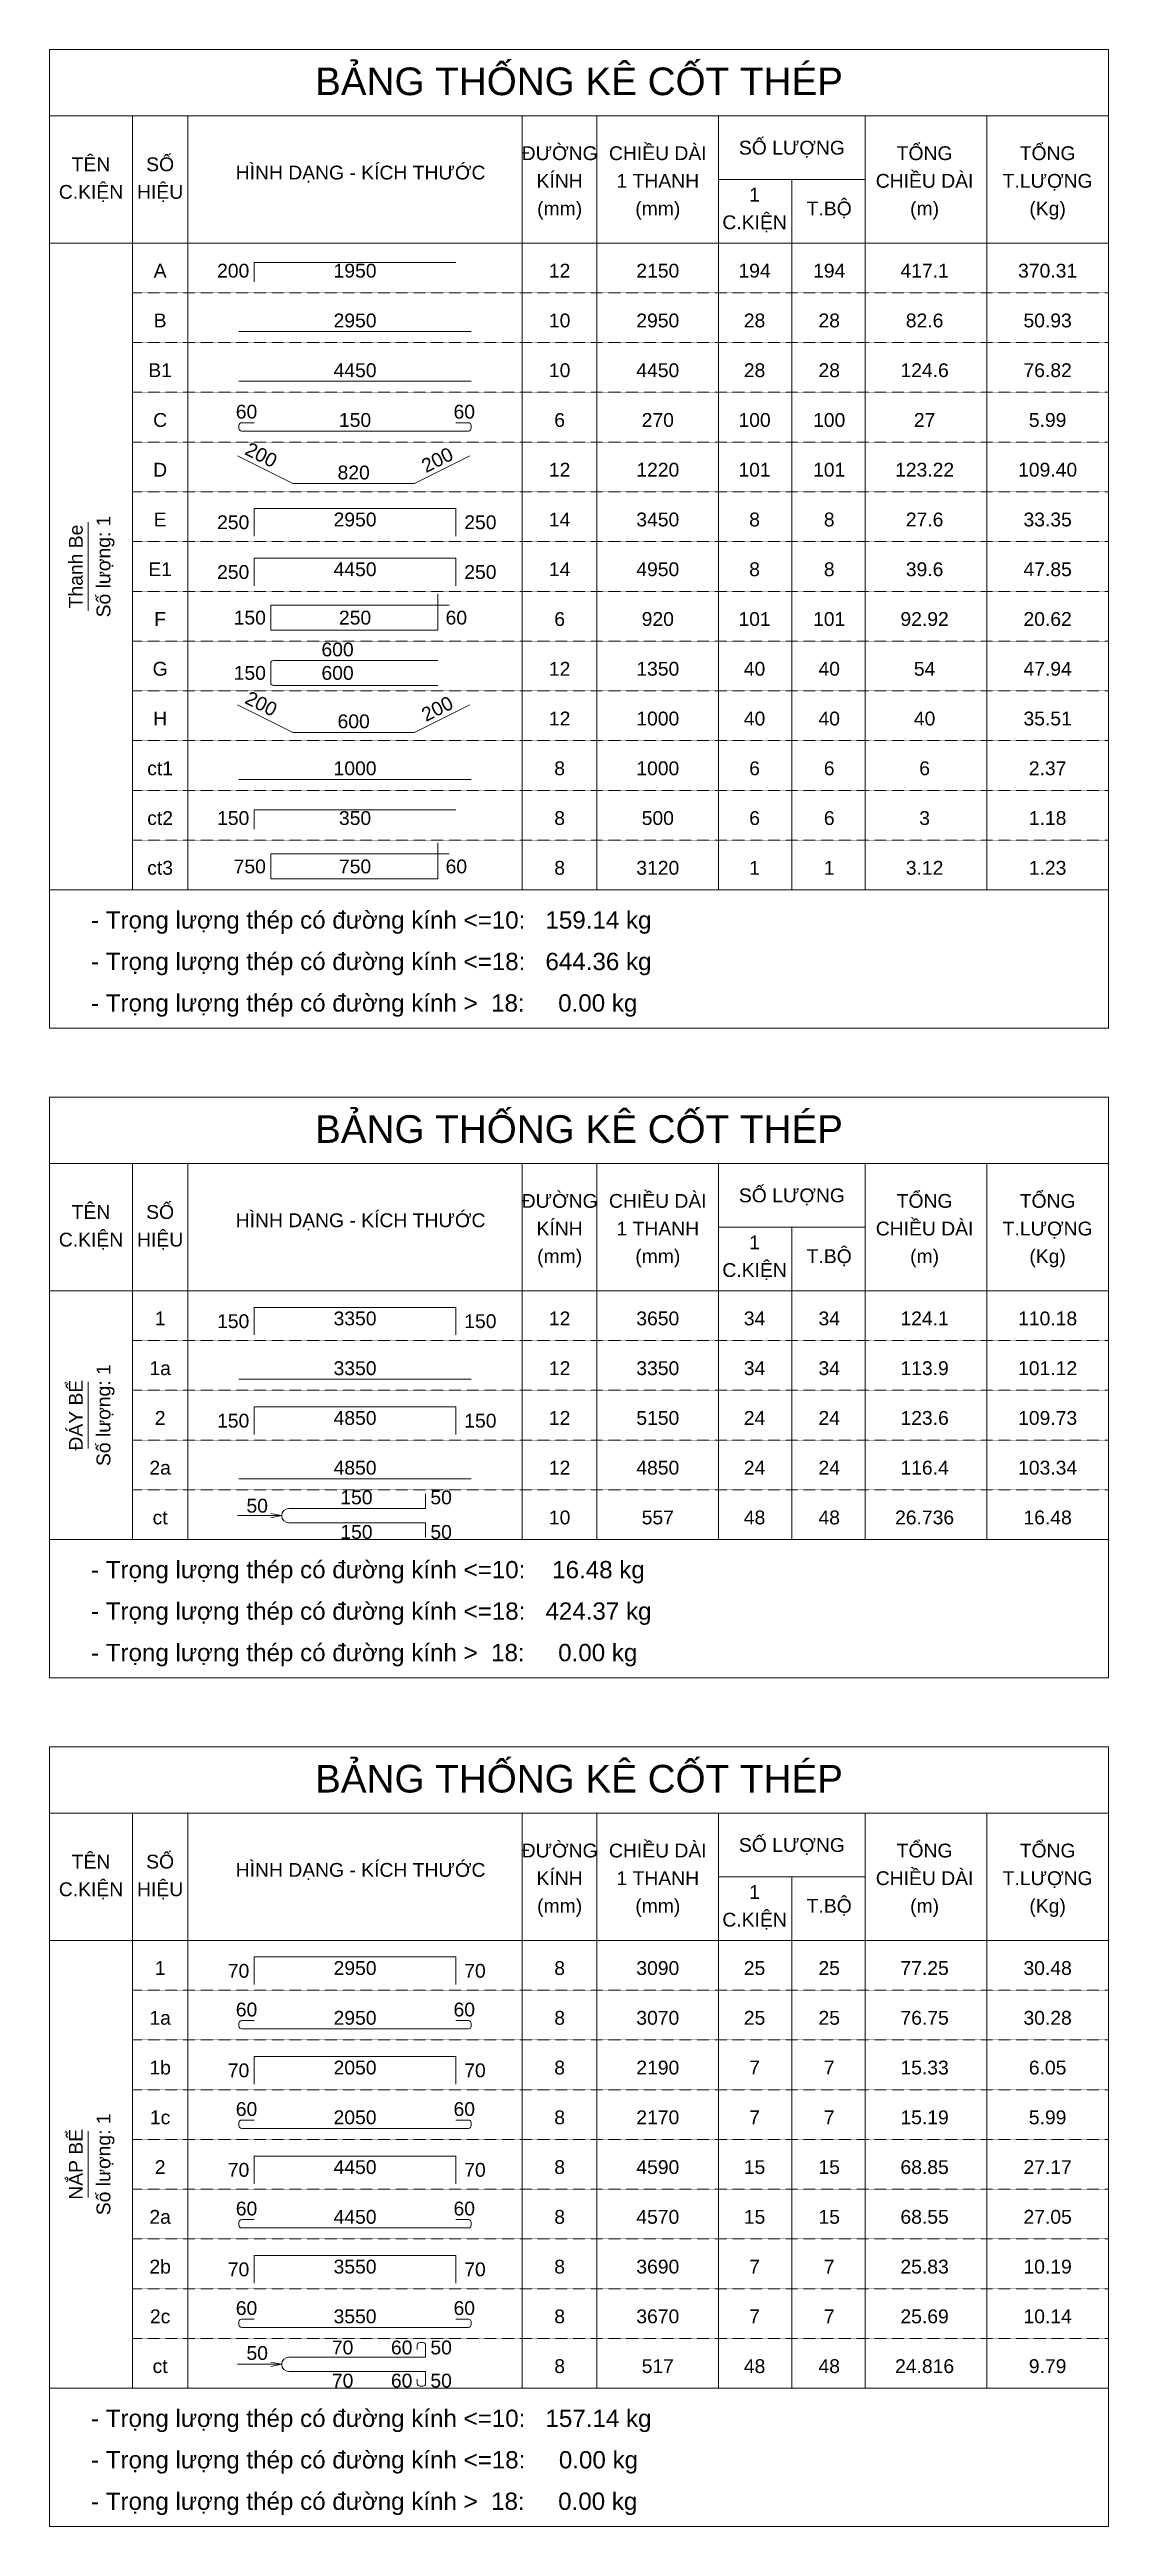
# Model space of a CAD drawing. Header units: inches. Extents: x 0 to 9575, y -89275 to -66875.
import ezdxf
from ezdxf.enums import TextEntityAlignment as Align

# ---------------------------------------------------------------- set-up
doc = ezdxf.new("R2010")
doc.units = ezdxf.units.IN
doc.header["$MEASUREMENT"] = 0
doc.linetypes.add('HIDDENX2', pattern=[0.75, 0.5, -0.25])
for name, color, linetype, lineweight in [('Bao', 2, 'Continuous', 0), ('NetMo', 9, 'HIDDENX2', 0), ('Steel', 4, 'Continuous', 0), ('Text', 2, 'Continuous', 0), ('TextThep', 7, 'Continuous', 0)]:
    doc.layers.add(name, color=color, linetype=linetype, lineweight=lineweight)
doc.styles.add('Hoa', font='micross.ttf')
doc.styles.add('Thuong', font='micross.ttf')

msp = doc.modelspace()

# ---------------------------------------------------------------- linework, layer by layer
at = {"layer": 'Bao'}
for p, q in [((0, -66875), (9575, -66875)), ((0, -66875), (0, -75725)), ((9575, -66875), (9575, -75725)), ((0, -67475), (9575, -67475)), ((750, -67475), (750, -74475)), ((1250, -67475), (1250, -74475)), ((4275, -67475), (4275, -74475)), ((4950, -67475), (4950, -74475)), ((6050, -67475), (6050, -74475)), ((7375, -67475), (7375, -74475)), ((8475, -67475), (8475, -74475)), ((6050, -68050), (7375, -68050)), ((6712.5, -68050), (6712.5, -74475)), ((0, -68625), (9575, -68625)), ((0, -76350), (9575, -76350)), ((0, -76350), (0, -81600)), ((9575, -76350), (9575, -81600)), ((0, -76950), (9575, -76950)), ((750, -76950), (750, -80350)), ((1250, -76950), (1250, -80350)), ((4275, -76950), (4275, -80350)), ((4950, -76950), (4950, -80350)), ((6050, -76950), (6050, -80350)), ((7375, -76950), (7375, -80350)), ((8475, -76950), (8475, -80350)), ((6050, -77525), (7375, -77525)), ((6712.5, -77525), (6712.5, -80350)), ((0, -78100), (9575, -78100)), ((0, -82225), (9575, -82225)), ((0, -82225), (0, -89275)), ((9575, -82225), (9575, -89275)), ((0, -82825), (9575, -82825)), ((750, -82825), (750, -88025)), ((1250, -82825), (1250, -88025)), ((4275, -82825), (4275, -88025)), ((4950, -82825), (4950, -88025)), ((6050, -82825), (6050, -88025)), ((7375, -82825), (7375, -88025)), ((8475, -82825), (8475, -88025)), ((6050, -83400), (7375, -83400)), ((6712.5, -83400), (6712.5, -88025)), ((0, -83975), (9575, -83975))]:
    msp.add_line(p, q, dxfattribs=at)
at = {"layer": 'NetMo'}
for p, q in [((750, -69075), (9575, -69075)), ((750, -69525), (9575, -69525)), ((750, -69975), (9575, -69975)), ((750, -70425), (9575, -70425)), ((750, -70875), (9575, -70875)), ((750, -71325), (9575, -71325)), ((750, -71775), (9575, -71775)), ((750, -72225), (9575, -72225)), ((750, -72675), (9575, -72675)), ((750, -73125), (9575, -73125)), ((750, -73575), (9575, -73575)), ((750, -74025), (9575, -74025)), ((750, -74475), (9575, -74475)), ((750, -78550), (9575, -78550)), ((750, -79000), (9575, -79000)), ((750, -79450), (9575, -79450)), ((750, -79900), (9575, -79900)), ((750, -80350), (9575, -80350)), ((750, -84425), (9575, -84425)), ((750, -84875), (9575, -84875)), ((750, -85325), (9575, -85325)), ((750, -85775), (9575, -85775)), ((750, -86225), (9575, -86225)), ((750, -86675), (9575, -86675)), ((750, -87125), (9575, -87125)), ((750, -87575), (9575, -87575)), ((750, -88025), (9575, -88025))]:
    msp.add_line(p, q, dxfattribs=at)
at = {"layer": 'Steel'}
for points in [[(1850, -68975), (1850, -68800), (3675, -68800)], [(1712.5, -69425), (3812.5, -69425)], [(1712.5, -69875), (3812.5, -69875)], [(1700, -70550), (2200, -70800), (3300, -70800), (3800, -70550)], [(1850, -71275), (1850, -71025), (3675, -71025), (3675, -71275)], [(1850, -71725), (1850, -71475), (3675, -71475), (3675, -71725)], [(3612.5, -71900), (2000, -71900), (2000, -72125), (3512.5, -72125), (3512.5, -71800)], [(1700, -72800), (2200, -73050), (3300, -73050), (3800, -72800)], [(1712.5, -73475), (3812.5, -73475)], [(1850, -73925), (1850, -73750), (3675, -73750)], [(3612.5, -74150), (2000, -74150), (2000, -74375), (3512.5, -74375), (3512.5, -74050)], [(1850, -78500), (1850, -78250), (3675, -78250), (3675, -78500)], [(1712.5, -78900), (3812.5, -78900)], [(1850, -79400), (1850, -79150), (3675, -79150), (3675, -79400)], [(1712.5, -79800), (3812.5, -79800)], [(1700, -80133.75), (2100, -80133.75)], [(2000, -80113.75), (2100, -80133.75), (2000, -80153.75)], [(1850, -84375), (1850, -84125), (3675, -84125), (3675, -84375)], [(1850, -85275), (1850, -85025), (3675, -85025), (3675, -85275)], [(1850, -86175), (1850, -85925), (3675, -85925), (3675, -86175)], [(1850, -87075), (1850, -86825), (3675, -86825), (3675, -87075)], [(2000, -87788.75), (2100, -87808.75), (2000, -87828.75)], [(1700, -87808.75), (2100, -87808.75)]]:
    msp.add_lwpolyline(points, dxfattribs=at)
for points in [[(1850, -70250), (1737.5, -70250, 0.41421356), (1712.5, -70275), (1712.5, -70300, 0.41421356), (1737.5, -70325), (3787.5, -70325, 0.41421356), (3812.5, -70300), (3812.5, -70275, 0.41421356), (3787.5, -70250), (3675, -70250)], [(3512.5, -72400), (2025, -72400, 0.41421356), (2000, -72425), (2000, -72600, 0.41421356), (2025, -72625), (3512.5, -72625)], [(3400, -79936.25), (3400, -80068.75), (2162.5, -80068.75, 0.41421356), (2100, -80131.25), (2100, -80136.25, 0.41421356), (2162.5, -80198.75), (3400, -80198.75), (3400, -80331.25)], [(1850, -84700), (1737.5, -84700, 0.41421356), (1712.5, -84725), (1712.5, -84750, 0.41421356), (1737.5, -84775), (3787.5, -84775, 0.41421356), (3812.5, -84750), (3812.5, -84725, 0.41421356), (3787.5, -84700), (3675, -84700)], [(1850, -85600), (1737.5, -85600, 0.41421356), (1712.5, -85625), (1712.5, -85650, 0.41421356), (1737.5, -85675), (3787.5, -85675, 0.41421356), (3812.5, -85650), (3812.5, -85625, 0.41421356), (3787.5, -85600), (3675, -85600)], [(1850, -86500), (1737.5, -86500, 0.41421356), (1712.5, -86525), (1712.5, -86550, 0.41421356), (1737.5, -86575), (3787.5, -86575, 0.41421356), (3812.5, -86550), (3812.5, -86525, 0.41421356), (3787.5, -86500), (3675, -86500)], [(1850, -87400), (1737.5, -87400, 0.41421356), (1712.5, -87425), (1712.5, -87450, 0.41421356), (1737.5, -87475), (3787.5, -87475, 0.41421356), (3812.5, -87450), (3812.5, -87425, 0.41421356), (3787.5, -87400), (3675, -87400)], [(3325, -87673.75), (3325, -87636.25, -0.41421356), (3350, -87611.25), (3375, -87611.25, -0.41421356), (3400, -87636.25), (3400, -87743.75), (2162.5, -87743.75, 0.41421356), (2100, -87806.25), (2100, -87811.25, 0.41421356), (2162.5, -87873.75), (3400, -87873.75), (3400, -87981.25, -0.41421356), (3375, -88006.25), (3350, -88006.25, -0.41421356), (3325, -87981.25), (3325, -87943.75)]]:
    msp.add_lwpolyline(points, format="xyb", dxfattribs=at)
at = {"layer": 'Text'}
for p, q in [((350, -71950), (350, -71150)), ((0, -74475), (9575, -74475)), ((0, -74475), (9575, -74475)), ((0, -75725), (9575, -75725)), ((350, -79525), (350, -78925)), ((0, -80350), (9575, -80350)), ((0, -80350), (9575, -80350)), ((0, -81600), (9575, -81600)), ((350, -86300), (350, -85700)), ((0, -88025), (9575, -88025)), ((0, -88025), (9575, -88025)), ((0, -89275), (9575, -89275))]:
    msp.add_line(p, q, dxfattribs=at)

# ---------------------------------------------------------------- texts
at = {"layer": 'Text', "color": 4, "style": 'Hoa'}
for p in [(4787.5, -67287.5), (4787.5, -76762.5), (4787.5, -82637.5)]:
    msp.add_text('BẢNG THỐNG KÊ CỐT THÉP', height=250, dxfattribs=at).set_placement(p, align=Align.CENTER)
at = {"layer": 'Text'}
for s, style, p in [('TÊN', 'Hoa', (375, -67975)), ('SỐ', 'Hoa', (1000, -67975)), ('ĐƯỜNG', 'Hoa', (4612.5, -67875)), ('CHIỀU DÀI', 'Hoa', (5500, -67875)), ('SỐ LƯỢNG', 'Hoa', (6712.5, -67825)), ('TỔNG', 'Hoa', (7912.5, -67875)), ('TỔNG', 'Hoa', (9025, -67875)), ('C.KIỆN', 'Hoa', (375, -68225)), ('HIỆU', 'Hoa', (1000, -68225)), ('HÌNH DẠNG - KÍCH THƯỚC', 'Hoa', (2812.5, -68050)), ('KÍNH', 'Hoa', (4612.5, -68125)), ('1 THANH', 'Hoa', (5500, -68125)), ('CHIỀU DÀI', 'Hoa', (7912.5, -68125)), ('T.LƯỢNG', 'Hoa', (9025, -68125)), ('(mm)', 'Thuong', (4612.5, -68375)), ('(mm)', 'Thuong', (5500, -68375)), ('1', 'Hoa', (6375, -68250)), ('T.BỘ', 'Hoa', (7050, -68375)), ('(m)', 'Thuong', (7912.5, -68375)), ('(Kg)', 'Thuong', (9025, -68375)), ('C.KIỆN', 'Hoa', (6375, -68500)), ('ĐƯỜNG', 'Hoa', (4612.5, -77350)), ('CHIỀU DÀI', 'Hoa', (5500, -77350)), ('SỐ LƯỢNG', 'Hoa', (6712.5, -77300)), ('TỔNG', 'Hoa', (7912.5, -77350)), ('TỔNG', 'Hoa', (9025, -77350)), ('TÊN', 'Hoa', (375, -77450)), ('SỐ', 'Hoa', (1000, -77450)), ('HÌNH DẠNG - KÍCH THƯỚC', 'Hoa', (2812.5, -77525)), ('KÍNH', 'Hoa', (4612.5, -77600)), ('1 THANH', 'Hoa', (5500, -77600)), ('CHIỀU DÀI', 'Hoa', (7912.5, -77600)), ('T.LƯỢNG', 'Hoa', (9025, -77600)), ('C.KIỆN', 'Hoa', (375, -77700)), ('HIỆU', 'Hoa', (1000, -77700)), ('(mm)', 'Thuong', (4612.5, -77850)), ('(mm)', 'Thuong', (5500, -77850)), ('1', 'Hoa', (6375, -77725)), ('T.BỘ', 'Hoa', (7050, -77850)), ('(m)', 'Thuong', (7912.5, -77850)), ('(Kg)', 'Thuong', (9025, -77850)), ('C.KIỆN', 'Hoa', (6375, -77975)), ('ĐƯỜNG', 'Hoa', (4612.5, -83225)), ('CHIỀU DÀI', 'Hoa', (5500, -83225)), ('SỐ LƯỢNG', 'Hoa', (6712.5, -83175)), ('TỔNG', 'Hoa', (7912.5, -83225)), ('TỔNG', 'Hoa', (9025, -83225)), ('TÊN', 'Hoa', (375, -83325)), ('SỐ', 'Hoa', (1000, -83325)), ('HÌNH DẠNG - KÍCH THƯỚC', 'Hoa', (2812.5, -83400)), ('KÍNH', 'Hoa', (4612.5, -83475)), ('CHIỀU DÀI', 'Hoa', (7912.5, -83475)), ('C.KIỆN', 'Hoa', (375, -83575)), ('HIỆU', 'Hoa', (1000, -83575)), ('1 THANH', 'Hoa', (5500, -83475)), ('1', 'Hoa', (6375, -83600)), ('T.LƯỢNG', 'Hoa', (9025, -83475)), ('(mm)', 'Thuong', (4612.5, -83725)), ('(mm)', 'Thuong', (5500, -83725)), ('C.KIỆN', 'Hoa', (6375, -83850)), ('T.BỘ', 'Hoa', (7050, -83725)), ('(m)', 'Thuong', (7912.5, -83725)), ('(Kg)', 'Thuong', (9025, -83725))]:
    msp.add_text(s, height=125, dxfattribs=dict(at, style=style)).set_placement(p, align=Align.CENTER)
at = {"layer": 'Text', "style": 'Hoa'}
for s, p in [('Thanh Be', (300, -71550)), ('Số lượng: 1', (550, -71550)), ('Số lượng: 1', (550, -79225)), ('ĐÁY BỂ', (300, -79225)), ('Số lượng: 1', (550, -86000)), ('NẮP BỂ', (300, -86000))]:
    msp.add_text(s, height=125, rotation=90.00021, dxfattribs=at).set_placement(p, align=Align.CENTER)
for s, p in [('- Trọng lượng thép có đường kính <=10:   159.14 kg', (375, -74825)), ('- Trọng lượng thép có đường kính <=18:   644.36 kg', (375, -75200)), ('- Trọng lượng thép có đường kính >  18:     0.00 kg', (375, -75575)), ('- Trọng lượng thép có đường kính <=10:    16.48 kg', (375, -80700)), ('- Trọng lượng thép có đường kính <=18:   424.37 kg', (375, -81075)), ('- Trọng lượng thép có đường kính >  18:     0.00 kg', (375, -81450)), ('- Trọng lượng thép có đường kính <=10:   157.14 kg', (375, -88375)), ('- Trọng lượng thép có đường kính <=18:     0.00 kg', (375, -88750)), ('- Trọng lượng thép có đường kính >  18:     0.00 kg', (375, -89125))]:
    msp.add_text(s, height=156.25, dxfattribs=at).set_placement(p)
at = {"layer": 'TextThep', "style": 'Hoa'}
for s, p in [('A', (1000, -68975)), ('1950', (2762.5, -68975)), ('12', (4612.5, -68975)), ('B', (1000, -69425)), ('2950', (2762.5, -69425)), ('10', (4612.5, -69425)), ('2950', (5500, -69425)), ('28', (6375, -69425)), ('28', (7050, -69425)), ('82.6', (7912.5, -69425)), ('50.93', (9025, -69425)), ('B1', (1000, -69875)), ('4450', (2762.5, -69875)), ('10', (4612.5, -69875)), ('4450', (5500, -69875)), ('28', (6375, -69875)), ('28', (7050, -69875)), ('124.6', (7912.5, -69875)), ('76.82', (9025, -69875)), ('60', (1781.25, -70250)), ('60', (3750, -70250)), ('C', (1000, -70325)), ('150', (2762.5, -70325)), ('6', (4612.5, -70325)), ('D', (1000, -70775)), ('820', (2750, -70800)), ('12', (4612.5, -70775)), ('E', (1000, -71225)), ('2950', (2762.5, -71225)), ('14', (4612.5, -71225)), ('E1', (1000, -71675)), ('4450', (2762.5, -71675)), ('14', (4612.5, -71675)), ('F', (1000, -72125)), ('250', (2762.5, -72112.5)), ('6', (4612.5, -72125)), ('G', (1000, -72575)), ('12', (4612.5, -72575)), ('H', (1000, -73025)), ('600', (2750, -73050)), ('12', (4612.5, -73025)), ('ct1', (1000, -73475)), ('1000', (2762.5, -73475)), ('8', (4612.5, -73475)), ('1000', (5500, -73475)), ('6', (6375, -73475)), ('6', (7050, -73475)), ('6', (7912.5, -73475)), ('2.37', (9025, -73475)), ('ct2', (1000, -73925)), ('350', (2762.5, -73925)), ('8', (4612.5, -73925)), ('ct3', (1000, -74375)), ('750', (2762.5, -74362.5)), ('8', (4612.5, -74375)), ('1', (1000, -78450)), ('3350', (2762.5, -78450)), ('12', (4612.5, -78450)), ('1a', (1000, -78900)), ('3350', (2762.5, -78900)), ('12', (4612.5, -78900)), ('3350', (5500, -78900)), ('34', (6375, -78900)), ('34', (7050, -78900)), ('113.9', (7912.5, -78900)), ('101.12', (9025, -78900)), ('2', (1000, -79350)), ('4850', (2762.5, -79350)), ('12', (4612.5, -79350)), ('2a', (1000, -79800)), ('4850', (2762.5, -79800)), ('12', (4612.5, -79800)), ('4850', (5500, -79800)), ('24', (6375, -79800)), ('24', (7050, -79800)), ('116.4', (7912.5, -79800)), ('103.34', (9025, -79800)), ('150', (2775, -80068.75)), ('ct', (1000, -80250)), ('10', (4612.5, -80250)), ('1', (1000, -84325)), ('2950', (2762.5, -84325)), ('8', (4612.5, -84325)), ('1a', (1000, -84775)), ('60', (1781.25, -84700)), ('2950', (2762.5, -84775)), ('60', (3750, -84700)), ('8', (4612.5, -84775)), ('1b', (1000, -85225)), ('2050', (2762.5, -85225)), ('8', (4612.5, -85225)), ('1c', (1000, -85675)), ('60', (1781.25, -85600)), ('2050', (2762.5, -85675)), ('60', (3750, -85600)), ('8', (4612.5, -85675)), ('2', (1000, -86125)), ('4450', (2762.5, -86125)), ('8', (4612.5, -86125)), ('2a', (1000, -86575)), ('60', (1781.25, -86500)), ('4450', (2762.5, -86575)), ('60', (3750, -86500)), ('8', (4612.5, -86575)), ('2b', (1000, -87025)), ('3550', (2762.5, -87025)), ('8', (4612.5, -87025)), ('2c', (1000, -87475)), ('60', (1781.25, -87400)), ('3550', (2762.5, -87475)), ('60', (3750, -87400)), ('8', (4612.5, -87475)), ('ct', (1000, -87925)), ('70', (2650, -87756.25)), ('8', (4612.5, -87925))]:
    msp.add_text(s, height=125, dxfattribs=at).set_placement(p, align=Align.BOTTOM_CENTER)
for s, p in [('200', (1806.25, -68975)), ('250', (1806.25, -71250)), ('250', (1806.25, -71700)), ('150', (1956.25, -72112.5)), ('600', (2750, -72400)), ('150', (1956.25, -72612.5)), ('600', (2750, -72612.5)), ('150', (1806.25, -73925)), ('750', (1956.25, -74362.5)), ('150', (1806.25, -78475)), ('150', (1806.25, -79375)), ('50', (1975, -80143.75)), ('70', (1806.25, -84350)), ('70', (1806.25, -85250)), ('70', (1806.25, -86150)), ('70', (1806.25, -87050)), ('50', (1975, -87806.25)), ('60', (3281.25, -87756.25))]:
    msp.add_text(s, height=125, dxfattribs=at).set_placement(p, align=Align.BOTTOM_RIGHT)
at = {"layer": 'TextThep', "color": 7, "style": 'Hoa'}
for s, p in [('2150', (5500, -68975)), ('194', (6375, -68975)), ('194', (7050, -68975)), ('417.1', (7912.5, -68975)), ('370.31', (9025, -68975)), ('270', (5500, -70325)), ('100', (6375, -70325)), ('100', (7050, -70325)), ('27', (7912.5, -70325)), ('5.99', (9025, -70325)), ('1220', (5500, -70775)), ('101', (6375, -70775)), ('101', (7050, -70775)), ('123.22', (7912.5, -70775)), ('109.40', (9025, -70775)), ('3450', (5500, -71225)), ('8', (6375, -71225)), ('8', (7050, -71225)), ('27.6', (7912.5, -71225)), ('33.35', (9025, -71225)), ('4950', (5500, -71675)), ('8', (6375, -71675)), ('8', (7050, -71675)), ('39.6', (7912.5, -71675)), ('47.85', (9025, -71675)), ('920', (5500, -72125)), ('101', (6375, -72125)), ('101', (7050, -72125)), ('92.92', (7912.5, -72125)), ('20.62', (9025, -72125)), ('1350', (5500, -72575)), ('40', (6375, -72575)), ('40', (7050, -72575)), ('54', (7912.5, -72575)), ('47.94', (9025, -72575)), ('1000', (5500, -73025)), ('40', (6375, -73025)), ('40', (7050, -73025)), ('40', (7912.5, -73025)), ('35.51', (9025, -73025)), ('500', (5500, -73925)), ('6', (6375, -73925)), ('6', (7050, -73925)), ('3', (7912.5, -73925)), ('1.18', (9025, -73925)), ('3120', (5500, -74375)), ('1', (6375, -74375)), ('1', (7050, -74375)), ('3.12', (7912.5, -74375)), ('1.23', (9025, -74375)), ('3650', (5500, -78450)), ('34', (6375, -78450)), ('34', (7050, -78450)), ('124.1', (7912.5, -78450)), ('110.18', (9025, -78450)), ('5150', (5500, -79350)), ('24', (6375, -79350)), ('24', (7050, -79350)), ('123.6', (7912.5, -79350)), ('109.73', (9025, -79350)), ('557', (5500, -80250)), ('48', (6375, -80250)), ('48', (7050, -80250)), ('26.736', (7912.5, -80250)), ('16.48', (9025, -80250)), ('3090', (5500, -84325)), ('25', (6375, -84325)), ('25', (7050, -84325)), ('77.25', (7912.5, -84325)), ('30.48', (9025, -84325)), ('3070', (5500, -84775)), ('25', (6375, -84775)), ('25', (7050, -84775)), ('76.75', (7912.5, -84775)), ('30.28', (9025, -84775)), ('2190', (5500, -85225)), ('7', (6375, -85225)), ('7', (7050, -85225)), ('15.33', (7912.5, -85225)), ('6.05', (9025, -85225)), ('2170', (5500, -85675)), ('7', (6375, -85675)), ('7', (7050, -85675)), ('15.19', (7912.5, -85675)), ('5.99', (9025, -85675)), ('4590', (5500, -86125)), ('15', (6375, -86125)), ('15', (7050, -86125)), ('68.85', (7912.5, -86125)), ('27.17', (9025, -86125)), ('4570', (5500, -86575)), ('15', (6375, -86575)), ('15', (7050, -86575)), ('68.55', (7912.5, -86575)), ('27.05', (9025, -86575)), ('3690', (5500, -87025)), ('7', (6375, -87025)), ('7', (7050, -87025)), ('25.83', (7912.5, -87025)), ('10.19', (9025, -87025)), ('3670', (5500, -87475)), ('7', (6375, -87475)), ('7', (7050, -87475)), ('25.69', (7912.5, -87475)), ('10.14', (9025, -87475)), ('517', (5500, -87925)), ('48', (6375, -87925)), ('48', (7050, -87925)), ('24.816', (7912.5, -87925)), ('9.79', (9025, -87925))]:
    msp.add_text(s, height=125, dxfattribs=at).set_placement(p, align=Align.BOTTOM_CENTER)
at = {"layer": 'TextThep', "style": 'Hoa'}
for p in [(2000, -70695), (2000, -72945)]:
    msp.add_text('200', height=125, rotation=333.529412, dxfattribs=at).set_placement(p, align=Align.BOTTOM_RIGHT)
for p in [(3550, -70675), (3550, -72925)]:
    msp.add_text('200', height=125, rotation=26.470588, dxfattribs=at).set_placement(p, align=Align.BOTTOM_CENTER)
for s, p in [('250', (3750, -71250)), ('250', (3750, -71700)), ('60', (3581.25, -72112.5)), ('60', (3581.25, -74362.5)), ('150', (3750, -78475)), ('150', (3750, -79375)), ('50', (3443.75, -80068.75)), ('70', (3750, -84350)), ('70', (3750, -85250)), ('70', (3750, -86150)), ('70', (3750, -87050)), ('50', (3443.75, -87756.25))]:
    msp.add_text(s, height=125, dxfattribs=at).set_placement(p, align=Align.BOTTOM_LEFT)
for s, p in [('150', (2775, -80343.75)), ('70', (2650, -88018.75))]:
    msp.add_text(s, height=125, dxfattribs=at).set_placement(p, align=Align.CENTER)
for p in [(3443.75, -80343.75), (3443.75, -88018.75)]:
    msp.add_text('50', height=125, dxfattribs=at).set_placement(p)
msp.add_text('60', height=125, dxfattribs=at).set_placement((3281.25, -88018.75), align=Align.RIGHT)

doc.saveas('drawing.dxf')
